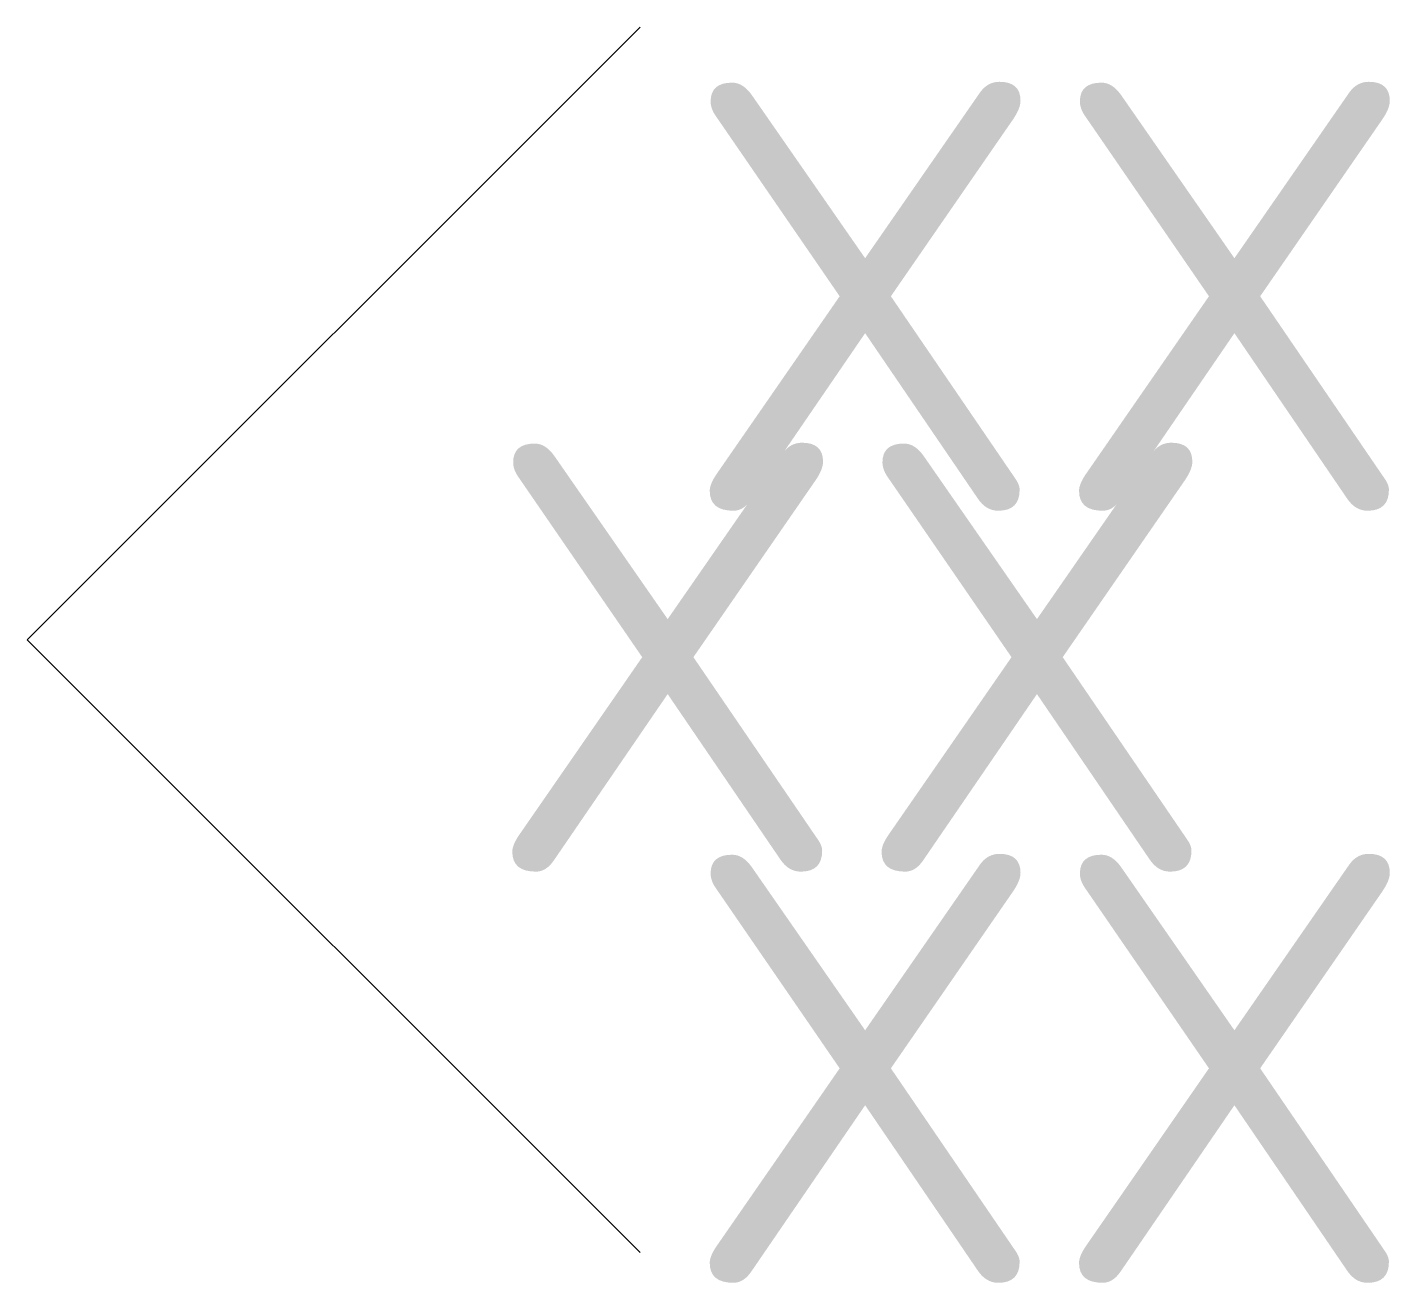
# Model space of a CAD drawing. Extents: x 148 to 159.1, y 304.5 to 314.8.
import ezdxf

# ---------------------------------------------------------------- set-up
doc = ezdxf.new("R2010")
doc.units = 0
doc.header["$LTSCALE"] = 10
doc.header["$MEASUREMENT"] = 0
doc.layers.add('DIMENSION', color=7, linetype='CONTINUOUS')
doc.styles.add('ISO3098B', font='ISO3098B')

msp = doc.modelspace()

# ---------------------------------------------------------------- linework, layer by layer
at = {"layer": 'DIMENSION', "color": 2, "linetype": 'Continuous'}
for q in [(153.014, 314.766), (153.014, 304.768)]:
    msp.add_line((148.015, 309.767), q, dxfattribs=at)

# ---------------------------------------------------------------- texts
at = {"layer": 'DIMENSION', "color": 2, "linetype": 'Continuous', "style": 'ISO3098B'}
for p in [(153.344, 310.821), (151.733, 307.876), (153.344, 304.521)]:
    msp.add_attdef('XX', p, '', height=3.5, dxfattribs=at)

doc.saveas('drawing.dxf')
